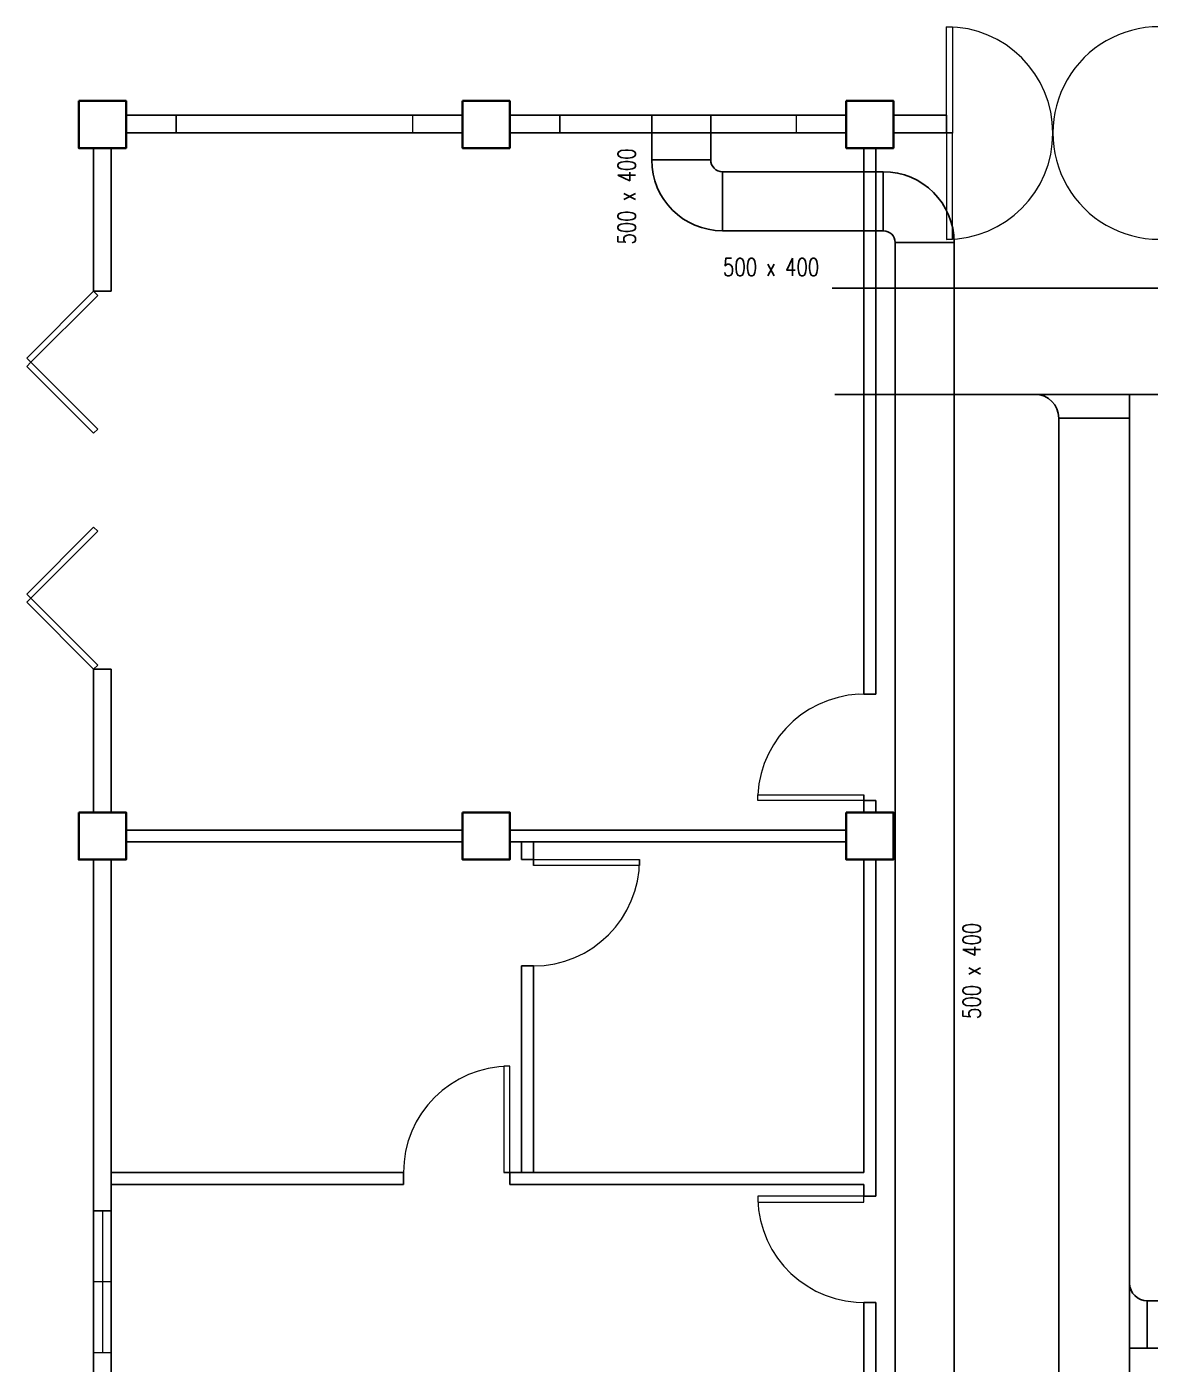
# Model space of a CAD drawing. Header units: millimetres. Extents: x 3 to 434, y 1 to 233.
# Drawn here: x 13.28 to 22.79, y 222.15 to 233.47 of the extents above; entities that cross this region are included whole.
import ezdxf

# ---------------------------------------------------------------- set-up
doc = ezdxf.new("R2010")
doc.units = ezdxf.units.MM
doc.header["$MEASUREMENT"] = 0
for name, color, linetype in [('ahu line', 150, 'Continuous'), ('ducting label', 7, 'Continuous'), ('exhaust', 1, 'Continuous')]:
    doc.layers.add(name, color=color, linetype=linetype)
doc.styles.add('Arch-Dim', font='simplex.shx', dxfattribs={"width": 0.75})

msp = doc.modelspace()

# ---------------------------------------------------------------- linework, layer by layer
at = {"color": 8, "lineweight": 13}
for p, q in [((21.07, 232.575), (21.07, 233.475)), ((21.07, 233.475), (21.12, 233.475)), ((21.12, 233.475), (21.12, 232.574)), ((21.07, 232.575), (21.07, 231.675)), ((21.07, 232.575), (21.12, 232.575)), ((21.12, 232.575), (21.07, 232.575)), ((21.07, 232.524), (21.07, 231.674)), ((21.12, 231.675), (21.12, 232.575)), ((21.07, 231.675), (21.12, 231.675)), ((19.47, 226.972), (20.37, 226.972)), ((19.47, 226.922), (19.47, 226.972)), ((20.37, 226.922), (19.47, 226.922)), ((17.57, 226.422), (18.47, 226.422)), ((18.47, 226.422), (18.47, 226.372)), ((18.47, 226.372), (17.57, 226.372)), ((17.32, 224.672), (17.32, 223.772)), ((17.37, 224.672), (17.32, 224.672)), ((17.37, 223.772), (17.37, 224.672)), ((19.47, 223.572), (19.47, 223.522)), ((20.37, 223.572), (19.47, 223.572)), ((20.37, 223.522), (20.37, 223.572)), ((19.47, 223.522), (20.37, 223.522))]:
    msp.add_line(p, q, dxfattribs=at)
at = {"color": 8, "lineweight": 25}
for p, q in [((16.97, 232.725), (14.12, 232.725)), ((20.22, 232.725), (17.37, 232.725)), ((21.07, 232.725), (20.62, 232.725)), ((21.07, 232.725), (20.62, 232.725)), ((21.07, 232.725), (21.07, 232.575)), ((16.97, 232.575), (14.12, 232.575)), ((20.22, 232.575), (17.37, 232.575)), ((21.07, 232.575), (20.62, 232.575)), ((13.845, 232.447), (13.845, 231.235)), ((13.845, 232.447), (13.845, 231.235)), ((13.995, 232.447), (13.995, 231.235)), ((20.37, 227.822), (20.37, 232.447)), ((20.47, 227.822), (20.47, 232.447)), ((13.845, 231.235), (13.995, 231.235)), ((13.845, 228.035), (13.845, 226.822)), ((13.845, 228.035), (13.845, 226.822)), ((13.845, 228.035), (13.995, 228.035)), ((13.995, 228.035), (13.995, 226.822)), ((20.37, 226.822), (20.37, 226.972)), ((20.47, 226.922), (20.37, 226.922)), ((20.47, 226.822), (20.47, 226.922)), ((16.97, 226.672), (14.12, 226.672)), ((20.22, 226.672), (17.37, 226.672)), ((16.97, 226.572), (14.12, 226.572)), ((20.22, 226.572), (17.37, 226.572)), ((17.47, 226.572), (17.57, 226.572)), ((17.47, 226.422), (17.47, 226.572)), ((17.47, 226.572), (17.47, 226.422)), ((17.57, 226.572), (17.57, 226.372)), ((13.845, 226.422), (13.845, 220.822)), ((13.995, 226.422), (13.995, 220.822)), ((17.47, 226.422), (17.57, 226.422)), ((20.37, 223.772), (20.37, 226.422)), ((20.47, 223.572), (20.47, 226.422)), ((17.47, 223.772), (17.47, 225.522)), ((17.47, 225.522), (17.57, 225.522)), ((17.57, 225.522), (17.57, 223.772)), ((16.47, 223.772), (13.995, 223.772)), ((16.47, 223.772), (16.47, 223.672)), ((20.37, 223.772), (17.32, 223.772)), ((17.37, 223.772), (17.47, 223.772)), ((17.37, 223.672), (17.37, 223.772)), ((16.47, 223.672), (13.995, 223.672)), ((20.37, 223.672), (17.37, 223.672)), ((20.37, 223.572), (20.37, 223.672)), ((20.37, 223.572), (20.47, 223.572)), ((20.37, 220.822), (20.37, 222.672)), ((20.47, 222.672), (20.37, 222.672)), ((20.47, 220.822), (20.47, 222.672))]:
    msp.add_line(p, q, dxfattribs=at)
at = {"color": 8, "lineweight": 9}
for p, q in [((14.545, 232.725), (14.545, 232.575)), ((16.545, 232.725), (16.545, 232.575)), ((18.795, 232.725), (17.795, 232.725)), ((17.795, 232.725), (17.795, 232.575)), ((18.795, 232.725), (19.795, 232.725)), ((19.795, 232.725), (19.795, 232.575)), ((13.995, 223.447), (13.845, 223.447)), ((13.92, 223.447), (13.92, 222.247)), ((13.995, 222.847), (13.995, 223.447)), ((13.995, 222.847), (13.845, 222.847)), ((13.995, 222.847), (13.995, 222.247)), ((13.995, 222.247), (13.845, 222.247))]:
    msp.add_line(p, q, dxfattribs=at)
at = {"color": 8, "lineweight": -2}
msp.add_line((20.37, 227.822), (20.47, 227.822), dxfattribs=at)
at = {"color": 8, "lineweight": 35}
for points in [[(13.72, 232.847), (14.12, 232.847), (14.12, 232.447), (13.72, 232.447)], [(16.97, 232.847), (17.37, 232.847), (17.37, 232.447), (16.97, 232.447)], [(20.22, 232.847), (20.62, 232.847), (20.62, 232.447), (20.22, 232.447)], [(13.72, 226.822), (14.12, 226.822), (14.12, 226.422), (13.72, 226.422)], [(16.97, 226.822), (17.37, 226.822), (17.37, 226.422), (16.97, 226.422)], [(20.22, 226.822), (20.62, 226.822), (20.62, 226.422), (20.22, 226.422)]]:
    msp.add_lwpolyline(points, close=True, dxfattribs=at)
at = {"color": 8, "lineweight": 9}
for points in [[(14.545, 232.725), (16.545, 232.725), (16.545, 232.575), (14.545, 232.575)], [(17.795, 232.725), (19.795, 232.725), (19.795, 232.575), (17.795, 232.575)], [(13.845, 223.447), (13.995, 223.447), (13.995, 222.247), (13.845, 222.247)]]:
    msp.add_lwpolyline(points, close=True, dxfattribs=at)
at = {"color": 8, "lineweight": 13}
for points in [[(13.88, 231.2), (13.845, 231.235), (13.279, 230.669), (13.315, 230.634)], [(13.88, 230.068), (13.845, 230.033), (13.279, 230.599), (13.315, 230.634)], [(13.88, 229.202), (13.845, 229.237), (13.279, 228.671), (13.315, 228.636)], [(13.88, 228.07), (13.845, 228.035), (13.279, 228.601), (13.315, 228.636)]]:
    msp.add_lwpolyline(points, close=True, dxfattribs=at)
for centre, radius, start, end in [((21.07, 232.574), 0.9, 270.0079, 90), ((22.87, 232.575), 0.9, 90, 270.0009), ((20.37, 226.922), 0.901, 86.8202, 176.8202), ((17.57, 226.422), 0.9, 270, 0), ((17.37, 223.772), 0.9, 90, 180), ((20.37, 223.572), 0.9, 181.5911, 271.5911)]:
    msp.add_arc(centre, radius, start, end, dxfattribs=at)
at = {"layer": 'ahu line', "linetype": 'Continuous'}
for p, q in [((27.005, 231.261), (20.102, 231.261)), ((20.123, 230.361), (27.005, 230.361)), ((22.62, 230.361), (22.62, 201.594)), ((22.02, 230.161), (22.02, 194.581)), ((22.02, 230.161), (22.62, 230.161)), ((30.718, 222.686), (22.77, 222.686)), ((22.77, 222.686), (22.77, 222.286)), ((30.718, 222.286), (22.62, 222.286))]:
    msp.add_line(p, q, dxfattribs=at)
for centre, radius, start, end in [((21.82, 230.161), 0.2, 0, 90), ((22.77, 222.836), 0.15, 180, 270)]:
    msp.add_arc(centre, radius, start, end, dxfattribs=at)
at = {"layer": 'exhaust'}
for p, q in [((18.572, 232.725), (18.572, 232.347)), ((19.072, 232.725), (19.072, 232.347)), ((18.572, 232.347), (19.072, 232.347)), ((19.172, 232.247), (20.534, 232.247)), ((19.172, 232.247), (19.172, 231.747)), ((20.534, 232.247), (20.534, 231.747)), ((19.172, 231.747), (20.534, 231.747)), ((20.634, 221.202), (20.634, 231.647)), ((20.634, 231.647), (21.134, 231.647)), ((21.134, 221.202), (21.134, 231.647))]:
    msp.add_line(p, q, dxfattribs=at)
for centre, radius, start, end in [((19.172, 232.347), 0.6, 180, 270), ((19.172, 232.347), 0.1, 180, 270), ((20.534, 231.647), 0.6, 0, 90), ((20.534, 231.647), 0.1, 0, 90)]:
    msp.add_arc(centre, radius, start, end, dxfattribs=at)

# ---------------------------------------------------------------- texts
at = {"layer": 'ducting label', "color": 3, "linetype": 'Continuous', "lineweight": 25, "char_height": 0.15, "attachment_point": 1, "rotation": 90, "style": 'Arch-Dim'}
for insert in [(18.286, 231.63), (21.208, 225.072)]:
    msp.add_mtext_dynamic_manual_height_columns('\\A1;{\\C240;\\c2367469;500 x 400}', width=1.19515, gutter_width=1.011, heights=[0], dxfattribs=dict(at, insert=insert))
at = {"layer": 'ducting label', "color": 3, "linetype": 'Continuous', "lineweight": 25, "insert": (19.176, 231.514), "char_height": 0.15, "attachment_point": 1, "style": 'Arch-Dim'}
msp.add_mtext_dynamic_manual_height_columns('\\A1;{\\C240;\\c2367469;500 x 400}', width=1.19515, gutter_width=1.011, heights=[0], dxfattribs=at)

doc.saveas('drawing.dxf')
